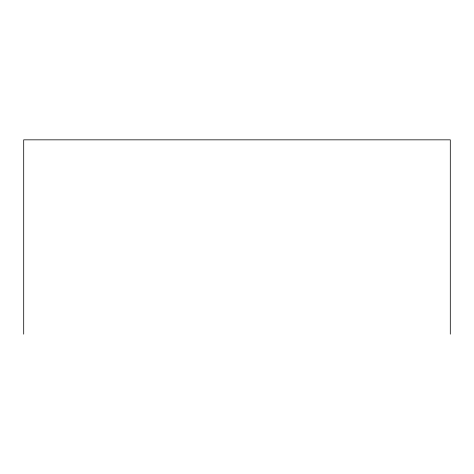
<?xml version="1.0" encoding="UTF-8"?>
<svg xmlns="http://www.w3.org/2000/svg" width="474" height="474" viewBox="0 0 474 474"><rect width="100%" height="100%" fill="white"/><g stroke="black" fill="none" stroke-linecap="round" stroke-linejoin="round"><path stroke-width="0.71" d="M450.3 334.164L450.3 139.836L23.7 139.836L23.7 334.164"/></g></svg>
